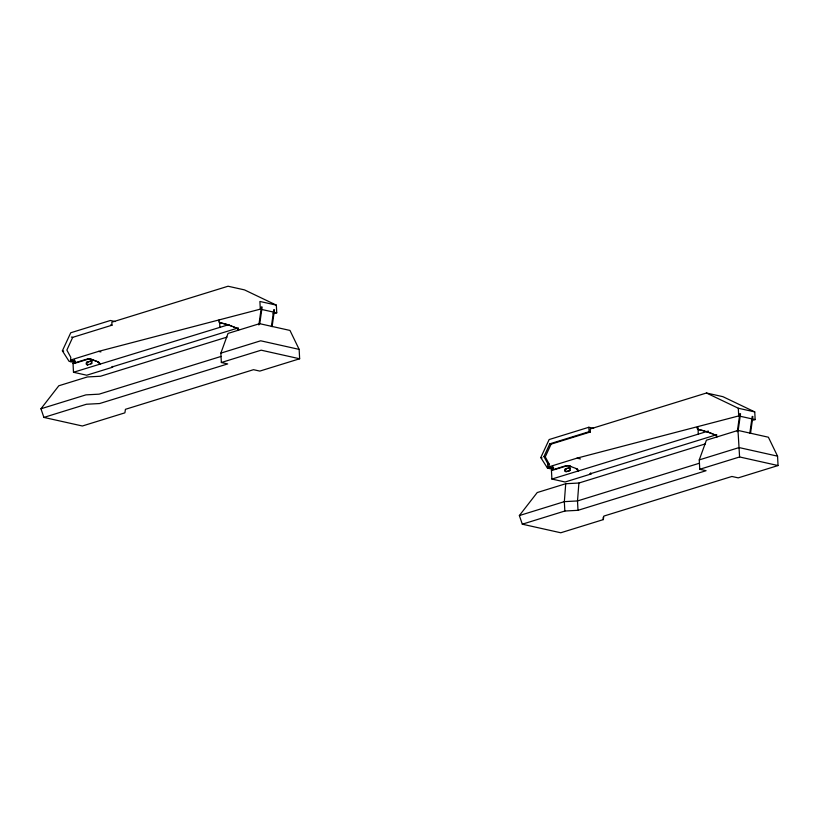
<?xml version="1.0" encoding="UTF-8"?>
<svg xmlns="http://www.w3.org/2000/svg" width="819" height="819" viewBox="0 0 819 819"><rect width="100%" height="100%" fill="white"/><g stroke="black" fill="none" stroke-linecap="round" stroke-linejoin="round"><path stroke-width="1.23" d="M565.724 483.732L564.342 501.648L564.834 511.025L522.307 524.191L519.359 515.561L537.223 492.547L565.724 483.732L578.9 483.026L705.435 443.867M578.9 483.026L577.508 500.941L577.999 510.319L564.834 511.025M70.393 361.629L70.803 357.371L66.861 350.092L72.696 337.356L111.988 325.194L111.824 322.184L228.061 286.23L244.502 289.895L276.341 305.129L276.75 312.817L273.044 313.79M553.501 469.461L547.491 468.12L547.891 463.851L543.949 456.572L549.795 443.837L589.076 431.685L590.386 431.971L590.233 428.961L706.459 393.007L722.901 396.672L754.749 411.906L755.159 419.594L752.681 420.239M548.802 468.407L549.211 464.138L545.259 456.869L543.949 456.572M258.865 324.959L261.425 306.869L262.131 307.023L259.736 323.904M271.396 326.515L273.792 309.623L274.488 309.787L272.103 326.668M737.274 431.736L739.833 413.646L740.53 413.8L738.144 430.681M749.805 433.292L752.2 416.4L752.896 416.564L750.511 433.446M522.307 524.191L560.769 532.77L603.296 519.615L603.838 516.083L731.91 476.463L738.226 477.866L778.05 465.55L777.559 456.163L768.386 437.213L737.991 430.425L706.408 440.202L699.262 459.899L699.754 469.287L706.08 470.7L577.999 510.319M43.898 417.414L86.425 404.248L99.601 403.542L227.672 363.923L221.355 362.51L220.864 353.122L228.01 333.425L259.592 323.659L289.977 330.436L299.15 349.385L299.641 358.773L259.818 371.089L253.501 369.686L125.43 409.316L124.897 412.837L82.361 425.993L43.898 417.414L40.95 408.783L58.814 385.769L87.326 376.955L100.491 376.249L227.027 337.1M545.259 456.869L551.105 444.133L590.386 431.971M75.092 362.684L69.083 361.343L62.377 350.819L70.741 332.77L110.432 320.485L115.203 321.55M547.491 468.12L540.775 457.586L549.15 439.547L588.841 427.262L593.611 428.327M100.143 364.455A4.29 3 -77.4 0 0 98.413 361.998L91.708 359.49A19.042 13.299 -77.4 0 0 87.746 358.855L73.024 363.411L73.485 372.276L228.829 324.621M566.154 465.632L566.953 465.816A19.042 13.299 -77.4 0 1 570.915 466.451L570.106 466.267A19.042 13.299 -77.4 0 0 566.154 465.632L551.433 470.188L551.893 479.054L708.353 431.05M276.75 312.817L260.309 309.152L98.556 351.382L70.547 360.053L75.246 361.097M87.387 359.398L74.642 363.339L74.447 359.633M88.083 364.895L87.285 364.721A1.433 1.003 -77.4 0 1 86.19 363.656A1.433 1.003 -77.4 0 1 87.142 361.957L91.216 361.128A1.433 1.003 -77.4 0 1 92.137 361.537M87.142 361.957L91.216 361.128M87.285 364.721L91.359 363.882M238.339 327.887L111.763 367.045L112.561 367.229A4.29 3 -77.4 0 0 112.326 366.39M112.561 367.229L86.712 375.225L73.485 372.276M40.95 408.783L85.934 394.871L99.109 394.164L221.089 356.419M220.864 353.122L260.688 340.796L299.15 349.385M221.355 362.51L261.179 350.184L299.641 358.773M755.159 419.594L738.707 415.929L576.955 458.159L548.955 466.83L553.654 467.874M554.207 469.758L566.953 465.816M566.492 471.672L565.694 471.498A1.433 1.003 -77.4 0 1 564.598 470.434A1.433 1.003 -77.4 0 1 565.55 468.734L569.625 467.905A1.433 1.003 -77.4 0 1 570.362 468.079M565.55 468.734L569.625 467.905M565.694 471.498L569.768 470.659L567.587 471.334M590.11 473.536A4.29 3 -77.4 0 1 590.171 473.822L716.748 434.664M590.612 472.911A4.29 3 -77.4 0 1 590.97 474.006L565.11 482.002L551.893 479.054M519.359 515.561L564.342 501.648L577.508 500.941L699.487 463.196M699.262 459.899L739.096 447.573L777.559 456.163M699.754 469.287L739.588 456.961L778.05 465.55M276.341 305.129L259.899 301.464L260.309 309.152M706.459 393.007L738.308 408.241L754.749 411.906M219.052 319.973A1.863 1.3 -77.4 0 0 219.727 322.717L220.424 322.87A145.434 101.536 -77.4 0 1 231.992 326.187M697.317 427.088A1.863 1.3 -77.4 0 0 698.126 429.494L698.832 429.647A145.434 101.536 -77.4 0 1 704.678 431.06M219.727 322.717A145.434 101.536 -77.4 0 1 236.865 328.419L237.561 328.573A5.753 4.013 -77.4 0 1 238.698 329.494M698.126 429.494A145.434 101.536 -77.4 0 1 715.263 435.196L715.97 435.35A5.753 4.013 -77.4 0 1 717.106 436.271M110.667 324.908L111.988 325.194M71.386 337.059L72.696 337.356M549.795 443.837L551.105 444.133M98.556 351.382L100.901 351.904M576.955 458.159L580.476 458.947M62.377 350.819L63.687 351.105M540.775 457.586L542.096 457.882M87.746 358.855L88.544 359.039A19.042 13.299 -77.4 0 1 92.506 359.674M91.708 359.49L98.413 361.998M578.552 471.232A4.29 3 -77.4 0 0 576.811 468.775L576.013 468.591A4.29 3 -77.4 0 1 577.743 471.058M547.891 463.851L549.211 464.138M590.171 473.822L590.97 474.006M70.751 360.616L75.45 361.66M550.337 467.649L552.682 468.171M73.024 363.411L73.823 363.595M551.433 470.188L553.05 470.116L552.856 466.41M570.106 466.267L576.811 468.775M737.991 430.425L739.588 456.961M738.308 408.241L738.707 415.929M698.044 429.166L698.31 434.183M603.173 517.27L603.296 519.615M588.841 427.262L589.076 431.685M219.635 322.389L219.901 327.405M233.395 326.74A145.434 101.536 -77.4 0 1 237.561 328.573M220.424 322.87A1.863 1.3 -77.4 0 1 219.625 322.174M236.865 328.419A5.753 4.013 -77.4 0 1 238.564 330.262M97.604 361.814A4.29 3 -77.4 0 1 99.345 364.281M87.561 364.875A1.433 1.003 -77.4 0 1 87.94 362.141M90.418 360.944A1.433 1.003 -77.4 0 1 91.513 362.008A1.433 1.003 -77.4 0 1 90.561 363.708M92.209 362.919A1.433 1.003 -77.4 0 1 92.066 363.257M698.832 429.647A1.863 1.3 -77.4 0 1 697.931 428.644M697.87 427.948A1.863 1.3 -77.4 0 1 698.013 427.242M706.121 431.49A145.434 101.536 -77.4 0 1 711.803 433.517M713.206 434.101A145.434 101.536 -77.4 0 1 715.97 435.35M715.263 435.196A5.753 4.013 -77.4 0 1 716.973 437.039M566.226 471.713A1.433 1.003 -77.4 0 1 566.349 468.918M568.816 467.721A1.433 1.003 -77.4 0 1 569.911 468.785A1.433 1.003 -77.4 0 1 568.959 470.485M570.464 470.034A1.433 1.003 -77.4 0 1 570.024 470.536"/></g></svg>
